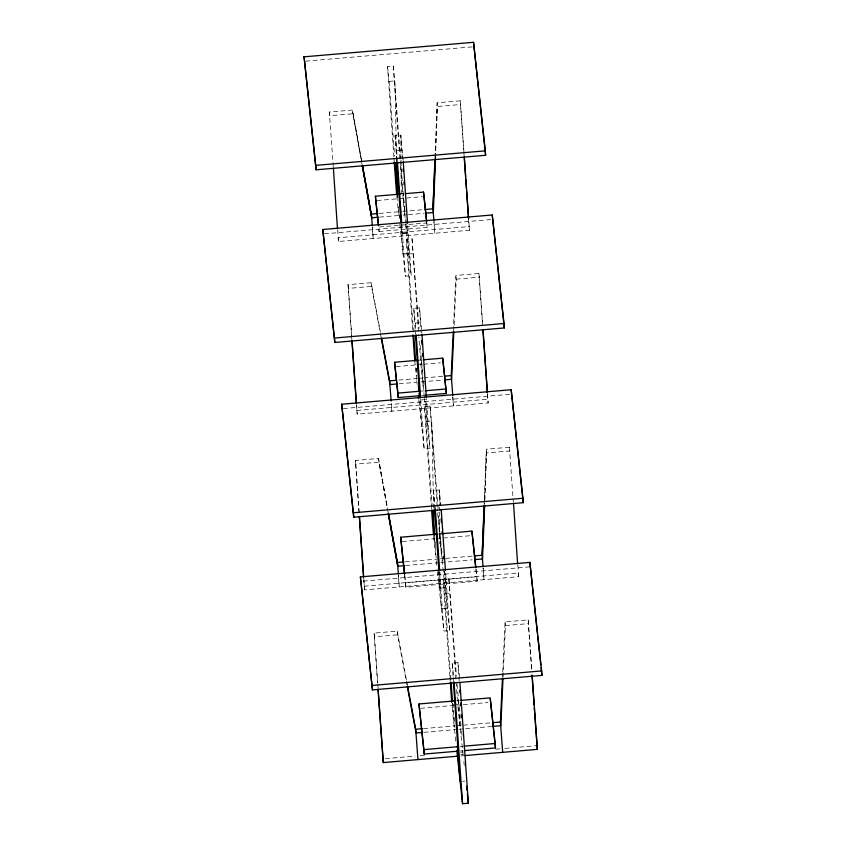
<?xml version="1.0" encoding="UTF-8"?>
<svg xmlns="http://www.w3.org/2000/svg" width="846" height="846" viewBox="0 0 846 846"><rect width="100%" height="100%" fill="white"/><g stroke="black" fill="none" stroke-linecap="round" stroke-linejoin="round"><path stroke-width="0.63" stroke-dasharray="4.23 3.17" d="M434.971 157.768L437.16 102.789L460.266 100.811L464.243 155.601M435.531 157.546L437.16 102.789M484.155 504.195L486.344 449.215L509.451 447.238L509.852 450.939L486.746 452.917L484.441 504.079M484.874 500.039L486.344 449.215M435.256 157.652L437.562 106.49L460.668 104.513M453.308 330.786L455.857 275.458L478.973 273.48L482.759 325.647M454.133 325.266L456.258 279.159L455.857 275.458M502.492 677.212L502.672 673.268M502.736 671.946L505.041 621.884L528.158 619.907L531.848 670.772M503.074 676.969L505.443 625.585L505.041 621.884M305.692 61.145L472.533 46.847M393.876 156.965L387.553 66.58L393.337 66.083L405.52 223.175M387.553 66.58L389.16 81.385L394.934 80.888L396.615 160.994M333.282 166.821L329.305 112.032L352.422 110.054L362.215 164.008M361.919 163.849L352.824 113.755L329.707 115.733L329.305 112.032M396.7 160.391L395.04 135.656L400.814 135.159L403.151 160.433M395.04 135.656L396.637 150.451L402.421 149.954M399.619 193.628L403.087 193.332M400.793 193.755L403.108 193.554L405.044 211.373M401.406 193.988L404.007 193.766M376.999 200.544L397.821 198.768M399.122 198.651L422.535 196.642M379.188 213.425L401.48 211.521M402.791 211.405L423.772 209.607M379.59 217.126L401.882 215.222M403.193 215.106L407.127 214.768M408.438 214.662L424.174 213.308M324.388 233.824L492.552 219.41M379.04 231.497L427.177 227.363L426.87 222.932L378.722 227.056L379.04 231.497L378.479 226.358M469.456 230.26L469.065 226.569L338.104 237.789L338.506 241.491L469.456 230.26L468.631 218.48M407.36 232.798L401.586 233.295L403.056 254.234L408.83 253.737L406.746 223.682M412.584 329.644L406.26 239.259L412.034 238.762L419.087 328.523M403.034 254.012L408.808 253.514M406.26 239.259L407.867 254.054L413.641 253.557M399.746 223.672L405.435 276.208L411.209 275.711L407.645 224.624M351.862 339.722L348.013 284.7L371.119 282.723L380.362 331.791M348.013 284.7L348.415 288.401L371.521 286.424L380.034 331.621M456.258 279.159L479.375 277.181M415.143 329.295L413.747 308.325L419.521 307.828L421.858 333.113M413.747 308.325L415.344 323.13L421.118 322.633M419.288 360.153L421.9 359.931M396.182 366.604L415.703 364.933M417.004 364.816L422.207 364.372M423.508 364.266L440.428 362.807M398.783 380.076L417.141 378.5M418.453 378.384L422.387 378.046M423.698 377.94L443.367 376.248M399.185 383.777L416.232 382.318M421.477 381.863L442.458 380.065M421.329 391.106L423.931 390.884M421.646 395.547L424.248 395.315M343.317 408.565L511.481 394.151M356.811 410.458L487.761 399.238L488.163 402.939L357.202 414.159L356.441 405.223M431.534 508.774L424.385 406.598L430.159 406.101L438.302 511.121M424.385 406.598L425.993 421.403L431.767 420.906L433.617 508.89M418.833 399.947L424.142 448.888L429.916 448.391L426.437 398.614M359.053 512.835L355.383 460.436L378.5 458.458L387.595 508.552M355.383 460.436L355.785 464.137L378.892 462.159L387.299 508.404M434.696 508.7L433.469 490.469L439.243 489.971L440.851 504.776M438.228 534.006L440.819 533.784M402.262 541.556L434.654 538.775M435.944 538.669L470.926 535.666M405.213 561.839L439.116 558.931M440.417 558.825L444.33 558.487M445.631 558.381L473.009 556.034M405.615 565.54L439.508 562.632M440.819 562.527L472.1 559.841M363.336 581.128L530.178 566.831M449.871 676.208L443.093 579.267L448.866 578.78L456.48 676.43M364.182 586.193L518.249 572.996L518.651 576.686L364.584 589.895L363.632 578.336M404.758 575.037L405.604 582.862L476.858 576.75L477.165 581.191L405.911 587.304L404.642 575.566M445.789 587.621L440.015 588.107L441.485 609.046L447.27 608.549L444.658 570.69M443.093 579.267L444.689 594.072L450.474 593.575M441.464 608.824L447.238 608.327M377.57 682.891L374.091 633.115L397.197 631.127L407.412 685.366M374.091 633.115L374.492 636.816L397.599 634.828L407.085 685.186M505.443 625.585L528.56 623.608M437.424 571.579L443.864 631.021L449.649 630.534L445.525 571.579M453.054 676.25L452.176 663.137L457.95 662.651L459.558 677.445M456.523 700.763L459.114 700.541M463.143 755.161L457.665 704.538L451.88 705.025L455.825 741.445M420.557 708.313L462.011 704.76M463.312 704.644L487.92 702.54M423.508 728.596L454.799 725.91M456.1 725.805L491.293 722.791M423.909 732.298L457.802 729.389M459.103 729.284L464.317 728.829M465.628 728.723L491.695 726.492M460.171 746.51L462.762 746.288M460.478 750.952L463.069 750.73M385.448 758.651L414.984 756.123M420.155 755.679L425.369 755.224M460.562 752.21L463.174 751.988M495.767 749.196L500.98 748.752M504.851 748.414L535.666 745.77M460.615 754.674L462.931 754.473M460.964 755.912L463.576 755.69M462.476 781.302L464.792 781.101M380.277 332.912L381.007 336.782M361.253 159.386L352.422 110.054L352.824 113.755M388.261 512.983L378.5 458.458L378.892 462.159M476.012 568.935L476.858 576.75M475.896 569.464L477.165 581.191M426.627 222.223L427.177 227.363M420.991 354.823L423.032 375.37M423.582 380.457L423.994 384.274M457.062 684.319L461.007 725.942M461.567 731.113L462.128 736.284M405.869 219.019L407.381 233.02L401.607 233.517L400.644 224.602M439.941 533.572L442.321 555.536M442.458 556.827L443.156 563.288M443.991 571.039L445.821 587.843L440.036 588.33L438.217 571.536M404.536 214.049L400.2 164.336M405.657 224.454L411.209 275.711M424.343 396.901L420.832 364.52L418.907 337.004M424.481 398.18L429.916 448.391M441.358 554.056L437.583 512.211M449.649 630.534L441.39 554.278L438.397 512.433M463.841 761.622L464.264 765.503M433.469 490.469L434.939 504.036M452.176 663.137L453.646 676.705M416.422 368.222L416.697 370.77M452.705 703.185L453.689 712.226M454.249 717.397L454.662 721.268M397.334 194.051L397.609 196.589M434.157 534.069L435.701 548.282M396.774 196.261L398.614 213.234M416.613 379.378L414.783 361.083M416.75 380.679L417.173 384.602M433.607 536.269L435.584 554.553M436.726 565.117L434.135 533.847M391.476 407.486L391.867 411.188L391.254 402.315M371.119 282.723L371.521 286.424M397.197 631.127L397.599 634.828M444.689 594.072L450.992 680.871M420.325 345.623L420.896 353.512M425.993 421.403L432.338 508.996M407.867 254.054L413.683 334.276M389.16 81.385L394.564 155.907M528.158 619.907L531.732 670.994M509.451 447.238L513.3 502.249M517.826 564.906L518.651 576.686M487.518 393.771L488.163 402.939M478.973 273.48L482.453 323.257M487.402 394.003L487.761 399.238M460.266 100.811L463.745 150.588M463.841 151.899L464.116 155.823M468.515 218.702L469.065 226.569M483.172 568.015L483.986 579.658L483.034 568.195M452.874 397.028L453.498 405.911L452.747 397.134M433.977 221.589L434.791 233.232L433.85 221.768M458.204 700.107L460.065 726.735M448.866 578.78L457.665 704.538M452.599 703.132L454.291 727.232M449.956 677.519L450.231 681.453M430.159 406.101L437.488 510.899M435.077 505.274L435.352 509.197M439.751 572.076L443.864 631.021M421.371 360.089L423.233 386.717M412.034 238.762L418.812 335.703M415.344 323.13L415.798 329.676M420.663 399.101L424.142 448.888M416.126 368.19L416.666 375.804M393.337 66.083L400.116 163.024M396.637 150.451L397.377 160.93M401.776 223.809L405.435 276.208M397.303 193.829L397.599 197.932M398.212 206.773L398.783 214.757M393.972 158.276L394.247 162.21M405.604 582.862L405.911 587.304M398.434 575.269L399.249 586.923L398.297 575.46M372.356 226.865L373.171 238.519L372.229 227.045M374.492 636.816L377.697 682.659M377.792 683.97L378.067 687.904M348.415 288.401L351.989 339.489M356.568 404.991L357.202 414.159M355.785 464.137L359.36 515.225M363.759 578.104L364.584 589.895M337.681 229.7L338.506 241.491M440.29 505.591L439.243 489.971L439.37 505.675M438.968 572.488L440.015 588.107L439.888 572.414M402.389 158.593L400.814 135.159L401.004 158.71M400.972 224.179L401.586 233.295L401.512 224.137M457.95 662.651L459.177 680.988M453.139 677.561L453.403 681.485M419.521 307.828L421.181 332.732M415.227 330.606L415.492 334.53M439.381 506.987L439.412 510.91M439.423 512.221L439.666 543.618M401.015 160.021L401.279 194.041M425.654 399.555L419.87 400.052L421.731 426.68L427.516 426.183L425.654 399.555"/><path stroke-width="1.27" d="M434.918 159.08L432.951 208.825L433.892 220.288M435.479 158.847L433.342 212.526L425.485 213.192M484.102 505.506L482.135 555.251L483.077 566.714M484.663 505.274L482.537 558.952L474.712 559.618M435.193 158.963L432.951 208.825L425.083 209.501M452.79 395.769L451.235 375.582L453.245 332.108M453.826 331.854L451.637 379.283L445.081 379.843M484.377 505.39L482.135 555.251L474.31 555.917M502.683 752.337L500.42 722.008L502.429 678.534M503.01 678.281L500.821 725.709L492.996 726.376M304.063 56.819L473.538 42.3L485.297 150.842L485.604 155.273L316.129 169.803L304.063 56.819L316.129 169.803M315.822 165.361L485.297 150.842M395.029 162.443L397.303 193.829L399.619 193.628M397.334 194.051L399.64 193.85M378.342 225.068L375.381 196.219L400.105 194.104M405.308 193.66L423.529 192.095L426.733 221.641M362.458 165.287L371.32 214.101L377.876 213.541M362.151 165.139L371.722 217.803L378.278 217.242M322.77 229.499L492.235 214.979L503.994 323.51L504.311 327.952L334.836 342.471L322.77 229.499L334.836 342.471M334.519 338.04L503.994 323.51M420.346 395.653L398.223 397.546L394.574 362.278L417.987 360.269M423.201 359.825L442.712 358.154L446.371 393.422L425.549 395.209M417.903 360.385L415.598 360.586L413.779 335.598M381.578 338.252L389.604 380.859L396.161 380.298M444.679 376.142L451.235 375.582M396.563 383.999L390.006 384.56L381.25 338.072M394.574 362.278L397.906 393.115L420.028 391.212M425.231 390.767L446.054 388.98M341.689 404.24L511.164 389.72L522.923 498.252L523.23 502.693L353.765 517.213L341.689 404.24L353.765 517.213M353.448 512.782L522.923 498.252M432.433 510.307L434.135 533.847L436.451 533.646M434.157 534.069L436.473 533.868M404.504 574.265L400.655 537.231L436.938 534.122M442.12 533.678L471.909 531.119L475.864 567.624M388.526 513.691L397.398 562.516L403.912 561.956M388.229 513.543L397.8 566.207L404.314 565.657M360.396 576.919L529.871 562.389L541.63 670.931L541.937 675.372L372.462 689.892L360.396 576.919L372.462 689.892M372.155 685.45L541.63 670.931M454.736 700.403L452.43 700.604L451.087 682.183M457.887 751.174L424.206 754.061L418.95 703.978L455.222 700.869M460.404 700.425L490.204 697.876L495.143 743.507L495.46 747.949L464.359 750.614M407.656 686.656L415.682 729.263L422.207 728.713M492.605 722.674L500.42 722.008M422.609 732.403L416.084 732.964L407.328 686.487M418.95 703.978L423.888 749.619L457.58 746.732M464.052 746.172L495.143 743.507M378.025 689.437L383.28 762.574L458.363 756.134M464.877 755.573L537.347 749.366L532.219 676.007M456.808 750.487L462.572 803.7L468.346 803.203L459.917 682.69M362.416 165.879L371.722 217.803L372.261 225.575M388.494 514.283L397.8 566.207L398.339 573.979M485.604 155.273L473.538 42.3M504.311 327.952L492.235 214.979M523.23 502.693L511.164 389.72M537.4 633.517L529.871 562.389M537.686 636.139L540.806 664.903M541.091 667.526L541.937 675.372M537.347 749.366L534.291 707.679M495.46 747.949L490.278 698.986M475.611 566.852L471.909 531.119M446.371 393.422L442.712 358.154M426.49 220.943L423.529 192.095M466.506 786.23L466.939 790.143M467.362 794.066L468.346 803.203M418.358 386.051L418.77 389.869M419.182 393.686L419.595 397.504M457.326 745.823L460.171 781.503M399.672 215.688L399.947 218.236M396.637 194.95L394.247 162.21M418.421 396.129L418.696 398.678M433.459 534.968L431.619 510.085M375.381 196.219L378.585 225.766M389.604 380.859L391.159 401.046M371.32 214.101L371.722 217.803M400.655 537.231L404.61 573.736M415.682 729.263L417.945 759.602M397.398 562.516L397.8 566.207M532.007 674.928L534.112 705.056M513.511 503.338L517.604 563.817M483.034 329.58L487.433 392.459M482.907 329.813L487.307 392.692M464.327 156.912L468.631 218.48M464.2 157.134L465.575 176.782M465.765 179.405L466.4 188.573M466.59 191.196L468.42 217.39M454.048 681.876L462.572 803.7M441.221 510.011L445.43 570.267M450.326 682.764L451.701 702.413M435.352 509.197L439.656 570.764M421.943 334.424L426.342 397.303M416.169 334.921L420.568 397.789M403.246 161.745L407.55 223.312M412.943 334.879L414.783 361.083M397.461 162.242L401.681 222.498M423.888 749.619L424.206 754.061M397.906 393.115L398.223 397.546M378.151 689.215L383.28 762.574M352.073 340.801L356.473 403.679M351.947 341.033L356.261 402.601M359.455 516.536L363.664 576.792M359.328 516.769L363.537 577.025M333.377 168.132L337.459 228.621M441.168 518.619L441.432 522.521M442.046 531.637L442.215 534.238M443.695 556.372L443.875 558.973M434.781 510.001L438.884 571.187M403.087 169.01L403.256 171.611M403.954 182.027L404.134 184.629M396.785 161.692L400.888 222.879M459.79 690.167L459.97 692.789M460.668 703.269L460.837 705.892M461.451 715.06L461.63 717.683M453.488 682.796L458.299 754.865M421.71 340.589L421.974 344.523M422.588 353.691L422.757 356.314M415.576 335.841L419.701 397.43M433.638 510.201L434.135 533.847M396.647 162.305L397.303 193.829"/></g></svg>
